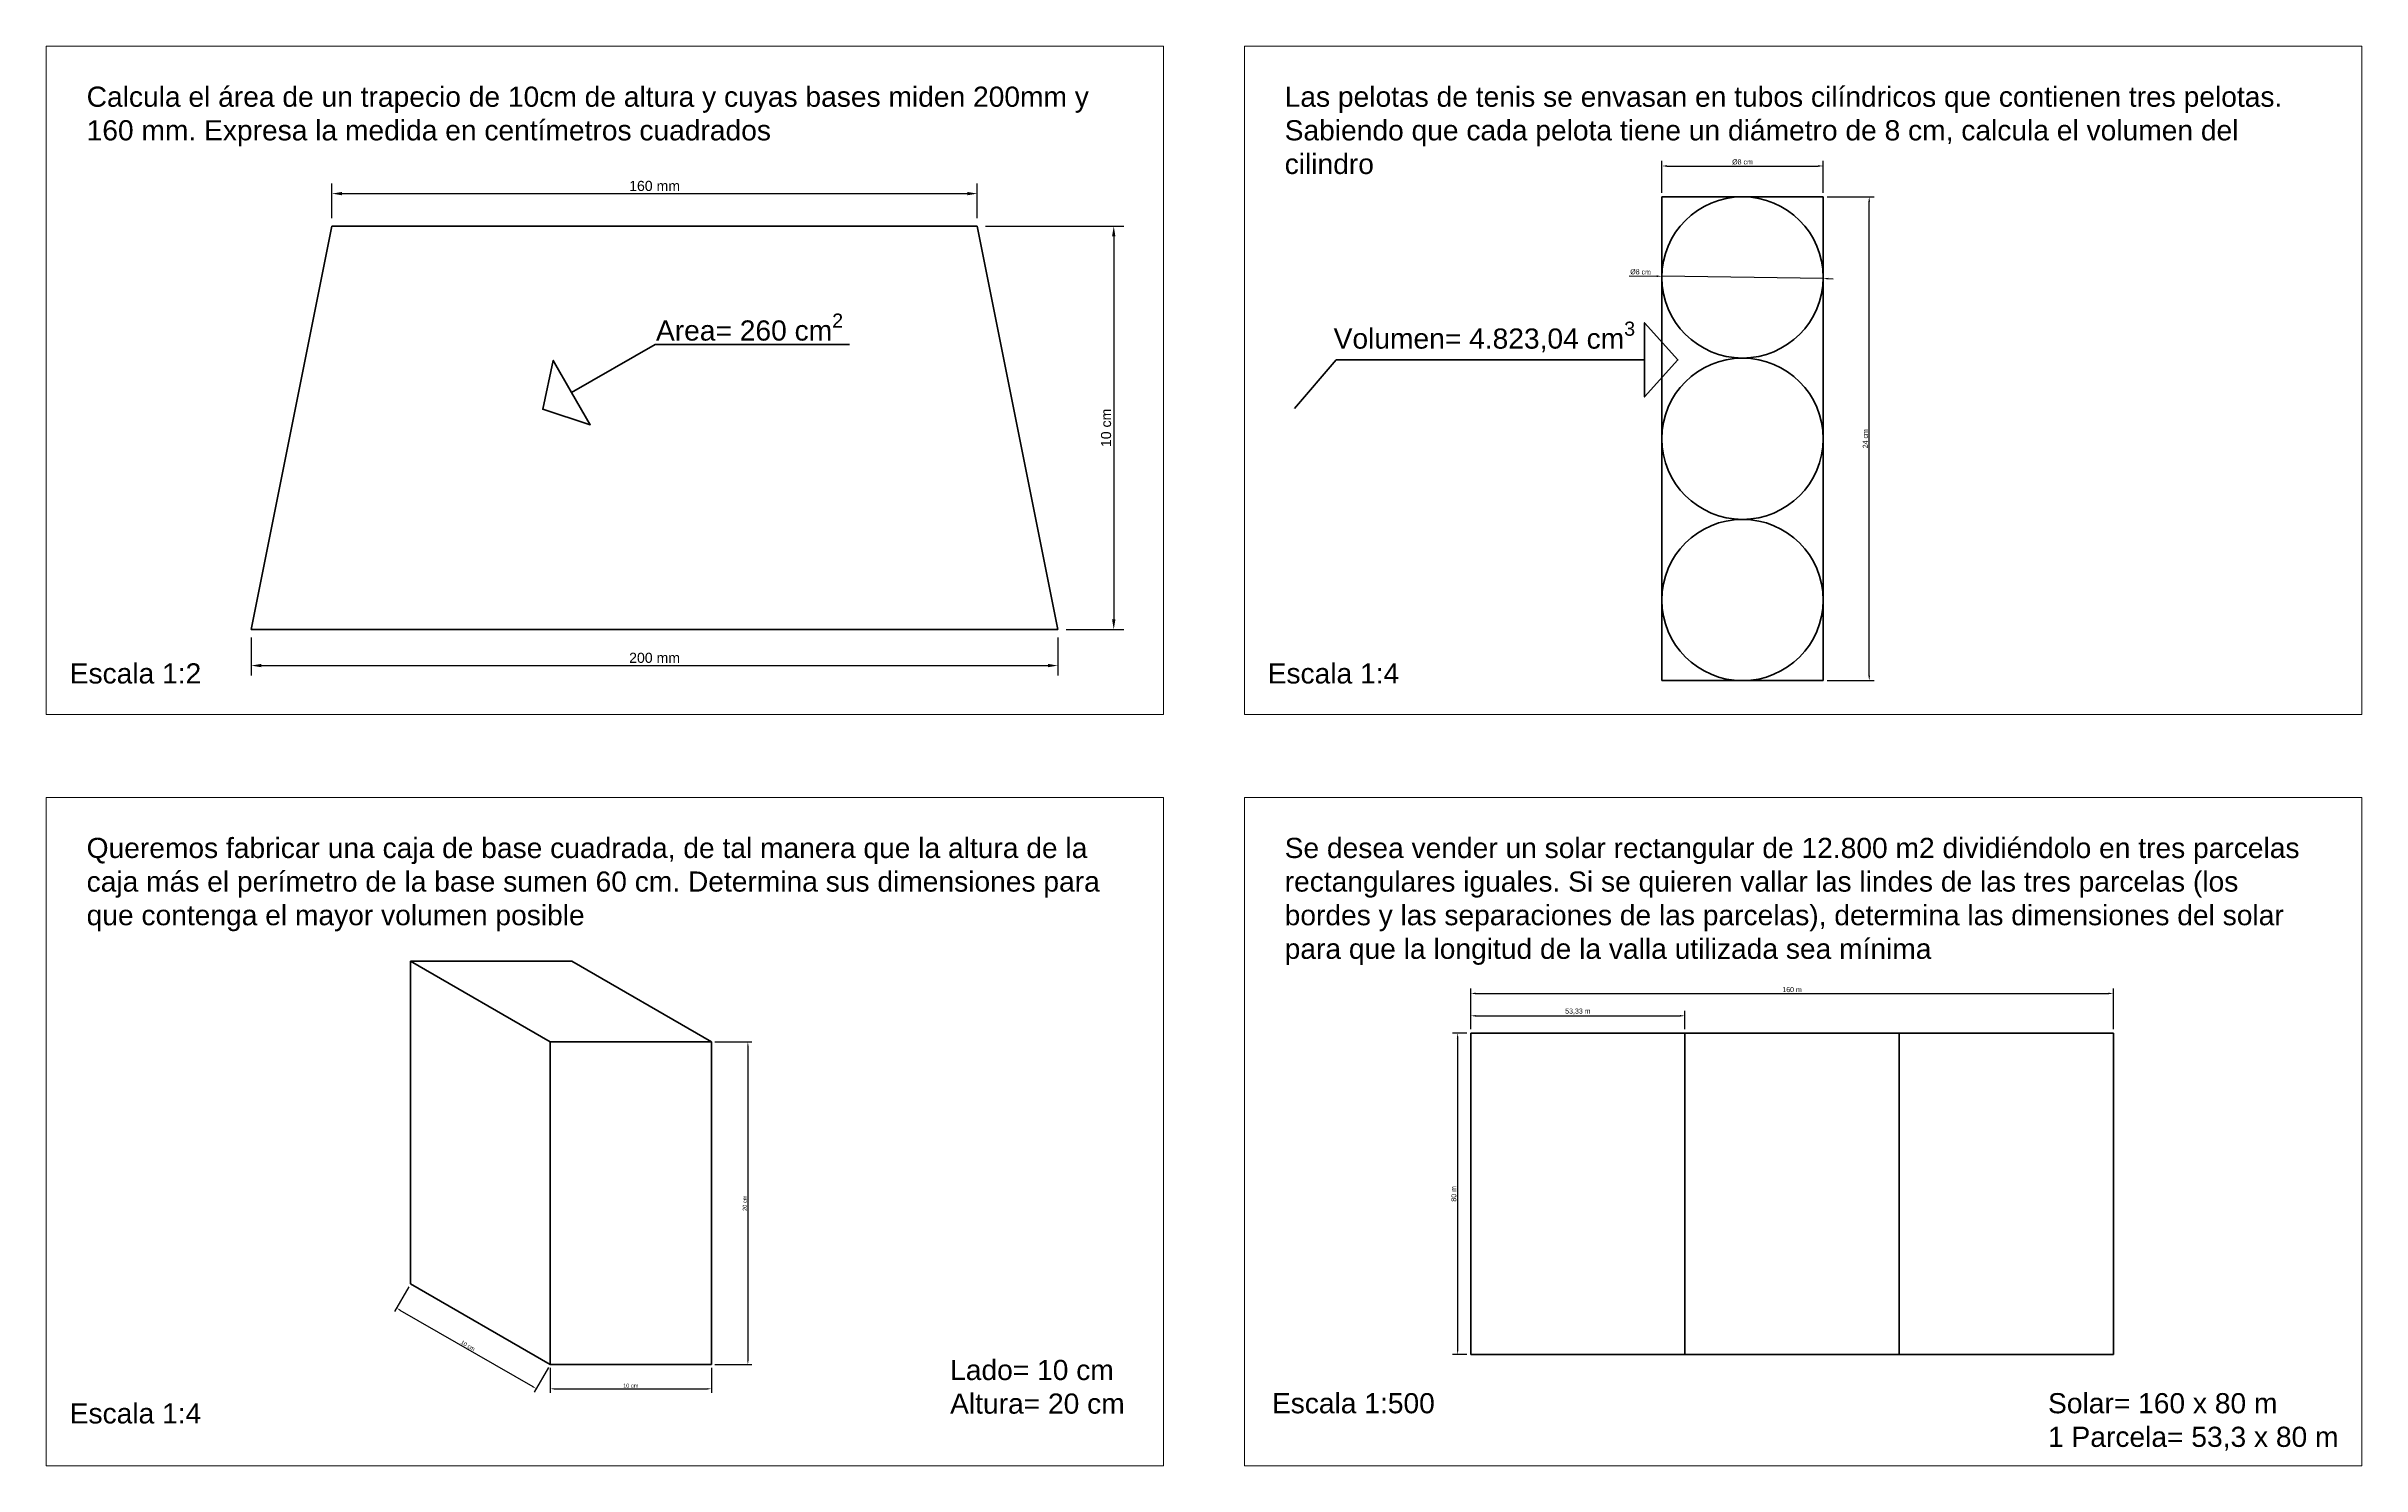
# Paper-space layout 'Presentación4' of a CAD drawing. Header units: millimetres. Extents: x 0 to 287, y 0 to 176.
# The model-space entities are those that its viewports show. They can reach past a viewport. Long polylines and large blocks are cut down to what shows.
import ezdxf

# ---------------------------------------------------------------- set-up
doc = ezdxf.new("R2010")
doc.units = ezdxf.units.MM
doc.layers.get('0').update_dxf_attribs({"lineweight": 35})
doc.layers.add('Cotas', color=8, linetype='Continuous')
doc.styles.get("Standard").update_dxf_attribs({"font": 'arial.ttf'})
doc.dimstyles.new('ISO-25', dxfattribs={"dimtxt": 2.5, "dimasz": 2.5, "dimexe": 2.5, "dimexo": 2, "dimtad": 1, "dimtxsty": 'Standard', "dimcen": 2.5, "dimadec": 0, "dimazin": 0, "dimtfac": 1, "dimtmove": 0, "dimatfit": 3, "dimfxl": 1, "dimarcsym": 0})

# ---------------------------------------------------------------- blocks, each defined once
blk = doc.blocks.new('*D7')
at = {"layer": 'Cotas', "color": 0, "lineweight": -2, "transparency": 16777216}
for p, q in [((113.54, 494.1), (147.87, 494.1)), ((145.37, 491.6), (145.37, 396.6)), ((133.54, 394.1), (147.87, 394.1))]:
    blk.add_line(p, q, dxfattribs=at)
at = {"layer": 'Cotas', "color": 0, "lineweight": 35, "transparency": 16777216}
for points in [[(144.95, 491.6), (145.78, 491.6), (145.37, 494.1)], [(144.95, 396.6), (145.78, 396.6), (145.37, 394.1)]]:
    blk.add_solid(points, dxfattribs=at)
at = {"layer": 'Defpoints', "color": 0, "lineweight": 35, "transparency": 16777216}
for p in [(111.54, 494.1), (131.54, 394.1), (145.37, 394.1)]:
    blk.add_point(p, dxfattribs=at)
at = {"layer": 'Cotas', "color": 0, "transparency": 16777216, "insert": (143.47, 444.1), "char_height": 2.5, "attachment_point": 5, "rotation": 90}
blk.add_mtext('10 cm', dxfattribs=at)
blk = doc.blocks.new('*D15')
at = {"layer": 'Cotas', "color": 0, "lineweight": -2, "transparency": 16777216}
for p, q in [((-48.46, 496.1), (-48.46, 504.69)), ((-45.96, 502.19), (109.04, 502.19)), ((111.54, 496.1), (111.54, 504.69))]:
    blk.add_line(p, q, dxfattribs=at)
at = {"layer": 'Cotas', "color": 0, "lineweight": 35, "transparency": 16777216}
for points in [[(-45.96, 502.61), (-45.96, 501.78), (-48.46, 502.19)], [(109.04, 502.61), (109.04, 501.78), (111.54, 502.19)]]:
    blk.add_solid(points, dxfattribs=at)
at = {"layer": 'Defpoints', "color": 0, "lineweight": 35, "transparency": 16777216}
for p in [(111.54, 502.19), (-48.46, 494.1), (111.54, 494.1)]:
    blk.add_point(p, dxfattribs=at)
at = {"layer": 'Cotas', "color": 0, "transparency": 16777216, "insert": (31.54, 504.09), "char_height": 2.5, "attachment_point": 5}
blk.add_mtext('160 mm', dxfattribs=at)
blk = doc.blocks.new('*D8')
at = {"layer": 'Cotas', "color": 0, "lineweight": -2, "transparency": 16777216}
for p, q in [((-68.46, 392.1), (-68.46, 382.65)), ((131.54, 392.1), (131.54, 382.65)), ((-65.96, 385.15), (129.04, 385.15))]:
    blk.add_line(p, q, dxfattribs=at)
at = {"layer": 'Cotas', "color": 0, "lineweight": 35, "transparency": 16777216}
for points in [[(-65.96, 385.57), (-65.96, 384.74), (-68.46, 385.15)], [(129.04, 385.57), (129.04, 384.74), (131.54, 385.15)]]:
    blk.add_solid(points, dxfattribs=at)
at = {"layer": 'Defpoints', "color": 0, "lineweight": 35, "transparency": 16777216}
for p in [(-68.46, 394.1), (131.54, 394.1), (131.54, 385.15)]:
    blk.add_point(p, dxfattribs=at)
at = {"layer": 'Cotas', "color": 0, "transparency": 16777216, "insert": (31.54, 387.06), "char_height": 2.5, "attachment_point": 5}
blk.add_mtext('200 mm', dxfattribs=at)
blk = doc.blocks.new('*D9')
at = {"layer": 'Cotas', "color": 0, "lineweight": -2, "transparency": 16777216}
for p, q in [((438.34, 635.17), (438.34, 650.93)), ((518.34, 635.17), (518.34, 650.93)), ((440.84, 648.43), (515.84, 648.43))]:
    blk.add_line(p, q, dxfattribs=at)
at = {"layer": 'Cotas', "color": 0, "lineweight": 35, "transparency": 16777216}
for points in [[(440.84, 648.85), (440.84, 648.02), (438.34, 648.43)], [(515.84, 648.85), (515.84, 648.02), (518.34, 648.43)]]:
    blk.add_solid(points, dxfattribs=at)
at = {"layer": 'Defpoints', "color": 0, "lineweight": 35, "transparency": 16777216}
for p in [(518.34, 648.43), (438.34, 633.17), (518.34, 633.17)]:
    blk.add_point(p, dxfattribs=at)
at = {"layer": 'Cotas', "color": 0, "transparency": 16777216, "insert": (478.34, 650.41), "char_height": 2.5, "attachment_point": 5}
blk.add_mtext('%%C8 cm', dxfattribs=at)
blk = doc.blocks.new('*D10')
at = {"layer": 'Cotas', "color": 0, "lineweight": -2, "transparency": 16777216}
for p, q in [((422.17, 593.97), (435.84, 593.78)), ((518.33, 592.6), (438.34, 593.74)), ((520.83, 592.56), (523.33, 592.53))]:
    blk.add_line(p, q, dxfattribs=at)
at = {"layer": 'Cotas', "color": 0, "lineweight": 35, "transparency": 16777216}
for points in [[(435.85, 594.2), (435.84, 593.36), (438.34, 593.74)], [(520.84, 592.98), (520.83, 592.15), (518.33, 592.6)]]:
    blk.add_solid(points, dxfattribs=at)
at = {"layer": 'Defpoints', "color": 0, "lineweight": 35, "transparency": 16777216}
for p in [(438.34, 593.74), (518.33, 592.6)]:
    blk.add_point(p, dxfattribs=at)
at = {"layer": 'Cotas', "color": 0, "transparency": 16777216, "insert": (427.79, 595.87), "char_height": 2.5, "attachment_point": 5, "rotation": 359.18052}
blk.add_mtext('%%C8 cm', dxfattribs=at)
blk = doc.blocks.new('*D11')
at = {"layer": 'Cotas', "color": 0, "lineweight": -2, "transparency": 16777216}
for p, q in [((283.05, 229.46), (306.14, 229.46)), ((303.64, 226.96), (303.64, 31.96)), ((283.05, 29.46), (306.14, 29.46))]:
    blk.add_line(p, q, dxfattribs=at)
at = {"layer": 'Cotas', "color": 0, "lineweight": 35, "transparency": 16777216}
for points in [[(303.22, 226.96), (304.05, 226.96), (303.64, 229.46)], [(303.22, 31.96), (304.05, 31.96), (303.64, 29.46)]]:
    blk.add_solid(points, dxfattribs=at)
at = {"layer": 'Defpoints', "color": 0, "lineweight": 35, "transparency": 16777216}
for p in [(281.05, 229.46), (281.05, 29.46), (303.64, 29.46)]:
    blk.add_point(p, dxfattribs=at)
at = {"layer": 'Cotas', "color": 0, "transparency": 16777216, "insert": (301.74, 129.46), "char_height": 2.5, "attachment_point": 5, "rotation": 90}
blk.add_mtext('20 cm', dxfattribs=at)
blk = doc.blocks.new('*D12')
at = {"layer": 'Cotas', "color": 0, "lineweight": -2, "transparency": 16777216}
for p, q in [((181.05, 27.46), (181.05, 11.94)), ((281.05, 27.46), (281.05, 11.94)), ((183.55, 14.44), (278.55, 14.44))]:
    blk.add_line(p, q, dxfattribs=at)
at = {"layer": 'Cotas', "color": 0, "lineweight": 35, "transparency": 16777216}
for points in [[(183.55, 14.85), (183.55, 14.02), (181.05, 14.44)], [(278.55, 14.85), (278.55, 14.02), (281.05, 14.44)]]:
    blk.add_solid(points, dxfattribs=at)
at = {"layer": 'Defpoints', "color": 0, "lineweight": 35, "transparency": 16777216}
for p in [(181.05, 29.46), (281.05, 29.46), (281.05, 14.44)]:
    blk.add_point(p, dxfattribs=at)
at = {"layer": 'Cotas', "color": 0, "transparency": 16777216, "insert": (231.05, 16.34), "char_height": 2.5, "attachment_point": 5}
blk.add_mtext('10 cm', dxfattribs=at)
blk = doc.blocks.new('*D13')
at = {"layer": 'Cotas', "color": 0, "lineweight": -2, "transparency": 16777216}
for p, q in [((93.44, 77.72), (84.58, 62.37)), ((87.99, 63.29), (170.27, 15.79)), ((180.05, 27.72), (171.18, 12.37))]:
    blk.add_line(p, q, dxfattribs=at)
at = {"layer": 'Cotas', "color": 0, "lineweight": 35, "transparency": 16777216}
for points in [[(88.2, 63.65), (87.79, 62.93), (85.83, 64.54)], [(170.48, 16.15), (170.06, 15.43), (172.43, 14.54)]]:
    blk.add_solid(points, dxfattribs=at)
at = {"layer": 'Defpoints', "color": 0, "lineweight": 35, "transparency": 16777216}
for p in [(94.44, 79.46), (181.05, 29.46), (172.43, 14.54)]:
    blk.add_point(p, dxfattribs=at)
at = {"layer": 'Cotas', "color": 0, "transparency": 16777216, "insert": (130.08, 41.18), "char_height": 2.5, "attachment_point": 5, "rotation": 330}
blk.add_mtext('10 cm', dxfattribs=at)
blk = doc.blocks.new('*D14')
at = {"layer": 'Cotas', "color": 0, "lineweight": -2, "transparency": 16777216}
for p, q in [((520.34, 633.17), (543.66, 633.17)), ((541.16, 395.67), (541.16, 630.67)), ((520.34, 393.17), (543.66, 393.17))]:
    blk.add_line(p, q, dxfattribs=at)
at = {"layer": 'Cotas', "color": 0, "lineweight": 35, "transparency": 16777216}
for points in [[(540.75, 630.67), (541.58, 630.67), (541.16, 633.17)], [(540.75, 395.67), (541.58, 395.67), (541.16, 393.17)]]:
    blk.add_solid(points, dxfattribs=at)
at = {"layer": 'Defpoints', "color": 0, "lineweight": 35, "transparency": 16777216}
for p in [(518.34, 633.17), (541.16, 633.17), (518.34, 393.17)]:
    blk.add_point(p, dxfattribs=at)
at = {"layer": 'Cotas', "color": 0, "transparency": 16777216, "insert": (539.26, 513.17), "char_height": 2.5, "attachment_point": 5, "rotation": 90}
blk.add_mtext('24 cm', dxfattribs=at)
blk = doc.blocks.new('*D16')
at = {"layer": 'Cotas', "color": 0, "lineweight": -2, "transparency": 16777216}
for p, q in [((942.06, 327.25), (942.06, 336.39)), ((944.56, 333.89), (1046.16, 333.89)), ((1048.66, 327.25), (1048.66, 336.39))]:
    blk.add_line(p, q, dxfattribs=at)
at = {"layer": 'Cotas', "color": 0, "lineweight": 35, "transparency": 16777216}
for points in [[(944.56, 334.31), (944.56, 333.48), (942.06, 333.89)], [(1046.16, 334.31), (1046.16, 333.48), (1048.66, 333.89)]]:
    blk.add_solid(points, dxfattribs=at)
at = {"layer": 'Defpoints', "color": 0, "lineweight": 35, "transparency": 16777216}
for p in [(1048.66, 333.89), (942.06, 325.25), (1048.66, 325.25)]:
    blk.add_point(p, dxfattribs=at)
at = {"layer": 'Cotas', "color": 0, "transparency": 16777216, "insert": (995.36, 336.02), "char_height": 2.5, "attachment_point": 5}
blk.add_mtext('53,33 m', dxfattribs=at)
blk = doc.blocks.new('*D17')
at = {"layer": 'Cotas', "color": 0, "lineweight": -2, "transparency": 16777216}
for p, q in [((940.06, 325.25), (933.02, 325.25)), ((935.52, 322.75), (935.52, 167.75)), ((940.06, 165.25), (933.02, 165.25))]:
    blk.add_line(p, q, dxfattribs=at)
at = {"layer": 'Cotas', "color": 0, "lineweight": 35, "transparency": 16777216}
for points in [[(935.11, 322.75), (935.94, 322.75), (935.52, 325.25)], [(935.11, 167.75), (935.94, 167.75), (935.52, 165.25)]]:
    blk.add_solid(points, dxfattribs=at)
at = {"layer": 'Defpoints', "color": 0, "lineweight": 35, "transparency": 16777216}
for p in [(942.06, 325.25), (935.52, 165.25), (942.06, 165.25)]:
    blk.add_point(p, dxfattribs=at)
at = {"layer": 'Cotas', "color": 0, "transparency": 16777216, "insert": (933.62, 245.25), "char_height": 2.5, "attachment_point": 5, "rotation": 90}
blk.add_mtext('80 m', dxfattribs=at)
blk = doc.blocks.new('*D18')
at = {"layer": 'Cotas', "color": 0, "lineweight": -2, "transparency": 16777216}
for p, q in [((942.06, 327.25), (942.06, 347.52)), ((944.56, 345.02), (1259.36, 345.02)), ((1261.86, 327.25), (1261.86, 347.52))]:
    blk.add_line(p, q, dxfattribs=at)
at = {"layer": 'Cotas', "color": 0, "lineweight": 35, "transparency": 16777216}
for points in [[(944.56, 345.44), (944.56, 344.6), (942.06, 345.02)], [(1259.36, 345.44), (1259.36, 344.6), (1261.86, 345.02)]]:
    blk.add_solid(points, dxfattribs=at)
at = {"layer": 'Defpoints', "color": 0, "lineweight": 35, "transparency": 16777216}
for p in [(1261.86, 345.02), (942.06, 325.25), (1261.86, 325.25)]:
    blk.add_point(p, dxfattribs=at)
at = {"layer": 'Cotas', "color": 0, "transparency": 16777216, "insert": (1101.96, 346.92), "char_height": 2.5, "attachment_point": 5}
blk.add_mtext('160 m', dxfattribs=at)

msp = doc.modelspace()

# ---------------------------------------------------------------- linework, layer by layer
for p, q in [((518.337, 633.171), (438.337, 633.171)), ((438.337, 633.171), (438.337, 393.171)), ((518.337, 633.171), (518.337, 393.171)), ((-48.456, 494.099), (-68.456, 394.099)), ((-48.456, 494.099), (111.544, 494.099)), ((111.544, 494.099), (131.544, 394.099)), ((131.544, 394.099), (-68.456, 394.099)), ((518.337, 393.171), (438.337, 393.171)), ((942.062, 325.254), (942.062, 165.254)), ((1261.862, 325.254), (942.062, 325.254)), ((1048.662, 325.254), (1048.662, 165.254)), ((1155.262, 325.254), (1155.262, 165.254)), ((1261.862, 325.254), (1261.862, 165.254)), ((181.046, 229.457), (94.443, 279.457)), ((94.443, 279.457), (94.443, 79.457)), ((194.443, 279.457), (94.443, 279.457)), ((281.046, 229.457), (194.443, 279.457)), ((181.046, 229.457), (281.046, 229.457)), ((181.046, 29.457), (181.046, 229.457)), ((281.046, 229.457), (281.046, 29.457)), ((942.062, 165.254), (1048.662, 165.254)), ((1048.662, 165.254), (1155.262, 165.254)), ((1155.262, 165.254), (1261.862, 165.254)), ((181.046, 29.457), (94.443, 79.457)), ((281.046, 29.457), (181.046, 29.457))]:
    msp.add_line(p, q)
for centre in [(478.337, 593.171), (478.337, 513.171), (478.337, 433.171)]:
    msp.add_circle(centre, 40)

# ---------------------------------------------------------------- dimensions: what is measured, and where the dimension line sits
at = {"layer": 'Cotas'}
for base, p1, p2, text, picture, middle in [((518.337, 648.435), (438.337, 633.171), (518.337, 633.171), '%%C8 cm', '*D9', (478.337, 648.435)), ((111.544, 502.192), (-48.456, 494.099), (111.544, 494.099), '160 mm', '*D15', (31.544, 502.192)), ((131.544, 385.154), (-68.456, 394.099), (131.544, 394.099), '200 mm', '*D8', (31.544, 385.154))]:
    dim = msp.add_linear_dim(base=base, p1=p1, p2=p2, text=text, dimstyle='ISO-25', override={"dimpost": 'm'}, dxfattribs=at)
    dim.commit()
    dim.dimension.update_dxf_attribs({"geometry": picture, "text_midpoint": middle, "dimtype": 160})
for base, p1, p2, text, picture, middle in [((541.163, 633.171), (518.337, 393.171), (518.337, 633.171), '24 cm', '*D14', (539.263, 513.171)), ((935.524, 165.254), (942.062, 325.254), (942.062, 165.254), '80 m', '*D17', (933.623, 245.254)), ((303.637, 29.457), (281.046, 229.457), (281.046, 29.457), '20 cm', '*D11', (301.736, 129.457))]:
    dim = msp.add_linear_dim(base=base, p1=p1, p2=p2, angle=90, text=text, dimstyle='ISO-25', override={"dimpost": 'm'}, dxfattribs=at)
    dim.commit()
    dim.dimension.update_dxf_attribs({"geometry": picture, "text_midpoint": middle})
dim = msp.add_diameter_dim_2p(p1=(518.333, 592.599), p2=(438.341, 593.743), text='%%C8 cm', dimstyle='ISO-25', override={"dimpost": 'm'}, dxfattribs=at)
dim.commit()
dim.dimension.update_dxf_attribs({"geometry": '*D10', "text_midpoint": (427.787, 595.866)})
dim = msp.add_linear_dim(base=(145.366, 394.099), p1=(111.544, 494.099), p2=(131.544, 394.099), angle=90, text='10 cm', dimstyle='ISO-25', override={"dimpost": 'm'}, dxfattribs=at)
dim.commit()
dim.dimension.update_dxf_attribs({"geometry": '*D7', "text_midpoint": (145.366, 444.099), "dimtype": 160})
for base, p1, p2, text, picture, middle in [((1261.862, 345.02), (942.062, 325.254), (1261.862, 325.254), '160 m', '*D18', (1101.962, 346.922)), ((1048.662, 333.893), (942.062, 325.254), (1048.662, 325.254), '53,33 m', '*D16', (995.362, 336.02)), ((281.046, 14.438), (181.046, 29.457), (281.046, 29.457), '10 cm', '*D12', (231.046, 16.339))]:
    dim = msp.add_linear_dim(base=base, p1=p1, p2=p2, text=text, dimstyle='ISO-25', override={"dimpost": 'm'}, dxfattribs=at)
    dim.commit()
    dim.dimension.update_dxf_attribs({"geometry": picture, "text_midpoint": middle})
dim = msp.add_aligned_dim(p1=(94.443, 79.457), p2=(181.046, 29.457), distance=-17.227, text='10 cm', dimstyle='ISO-25', override={"dimpost": 'm'}, dxfattribs=at)
dim.commit()
dim.dimension.update_dxf_attribs({"geometry": '*D13', "text_midpoint": (130.082, 41.185)})

psp = doc.layouts.new('Presentación4')

# ---------------------------------------------------------------- linework, layer by layer
at = {"layer": 'Cotas', "lineweight": 35}
for p, q in [((154.73, 131.1), (159.87, 137.12)), ((159.87, 137.12), (198.11, 137.12))]:
    psp.add_line(p, q, dxfattribs=at)
for points in [[(198.11, 137.12), (198.11, 141.72), (202.25, 137.12), (198.11, 132.53)], [(65.12, 133.06), (67.42, 129.08), (61.54, 130.99), (62.83, 137.04)]]:
    psp.add_lwpolyline(points, close=True, dxfattribs=at)
psp.add_lwpolyline([(99.55, 139.03), (75.46, 139.03), (65.12, 133.06)], dxfattribs=at)

# ---------------------------------------------------------------- texts
at = {"lineweight": 35, "char_height": 2.5, "attachment_point": 1}
for s, insert in [('Calcula el área de un trapecio de 10cm de altura y cuyas bases miden 200mm y 160 mm. Expresa la medida en centímetros cuadrados', (5, 171)), ('Las pelotas de tenis se envasan en tubos cilíndricos que contienen tres pelotas. Sabiendo que cada pelota tiene un diámetro de 8 cm, calcula el volumen del cilindro', (153.5, 171)), ('Queremos fabricar una caja de base cuadrada, de tal manera que la altura de la caja más el perímetro de la base sumen 60 cm. Determina sus dimensiones para que contenga el mayor volumen posible', (5, 77.85)), ('Se desea vender un solar rectangular de 12.800 m2 dividiéndolo en tres parcelas rectangulares iguales. Si se quieren vallar las lindes de las tres parcelas (los bordes y las separaciones de las parcelas), determina las dimensiones del solar para que la longitud de la valla utilizada sea mínima', (153.5, 77.85))]:
    psp.add_mtext_dynamic_manual_height_columns(s, width=128.5, gutter_width=35, heights=[0], dxfattribs=dict(at, insert=insert))
at = {"char_height": 2.5, "attachment_point": 1}
for s, insert in [('Escala 1:2', (2.9, 99.49)), ('Escala 1:4', (151.39, 99.49)), ('Escala 1:500', (151.92, 9)), ('Escala 1:4', (2.9, 7.74))]:
    psp.add_mtext_dynamic_manual_height_columns(s, width=50.2244, gutter_width=35, heights=[2.06], dxfattribs=dict(at, insert=insert))
at = {"layer": 'Cotas', "char_height": 2.5, "attachment_point": 1}
for s, heights, insert in [('\\A1;Area= 260 cm{\\H0.7x;\\S2^ ;}', [2.06], (75.57, 142.86)), ('\\A1;Volumen= 4.823,04 cm{\\H0.7x;\\S3^ ;}', [2.06], (159.57, 141.86)), ('\\A1;Lado= 10 cm\\PAltura= 20 cm', [9.3], (112.03, 13.12)), ('\\A1;Solar= 160 x 80 m\\P1 Parcela= 53,3 x 80 m', [10.77], (248.12, 9))]:
    psp.add_mtext_dynamic_manual_height_columns(s, width=50.2244, gutter_width=35, heights=heights, dxfattribs=dict(at, insert=insert))

# ---------------------------------------------------------------- viewports
at = {"layer": '0'}
for center, view_height, status, view_target_point in [((69.25, 134.58), 165.69953, 4, (19.242, 455.888)), ((69.25, 41.42), 414.24882, 5, (215.072, 173.858)), ((217.75, 41.42), 332.64593, 3, (1107.413, 276.217))]:
    psp.add_viewport(center=center, size=(138.5, 82.8498), view_center_point=(0, 0), view_height=view_height, status=status, dxfattribs=dict(at, view_target_point=view_target_point))
at = {"layer": '0', "view_target_point": (508.335, 542.124)}
psp.add_viewport(center=(217.75, 134.58), size=(138.5, 82.8498), view_center_point=(0, 0), view_height=331.39905, dxfattribs=at)

doc.saveas('drawing.dxf')
